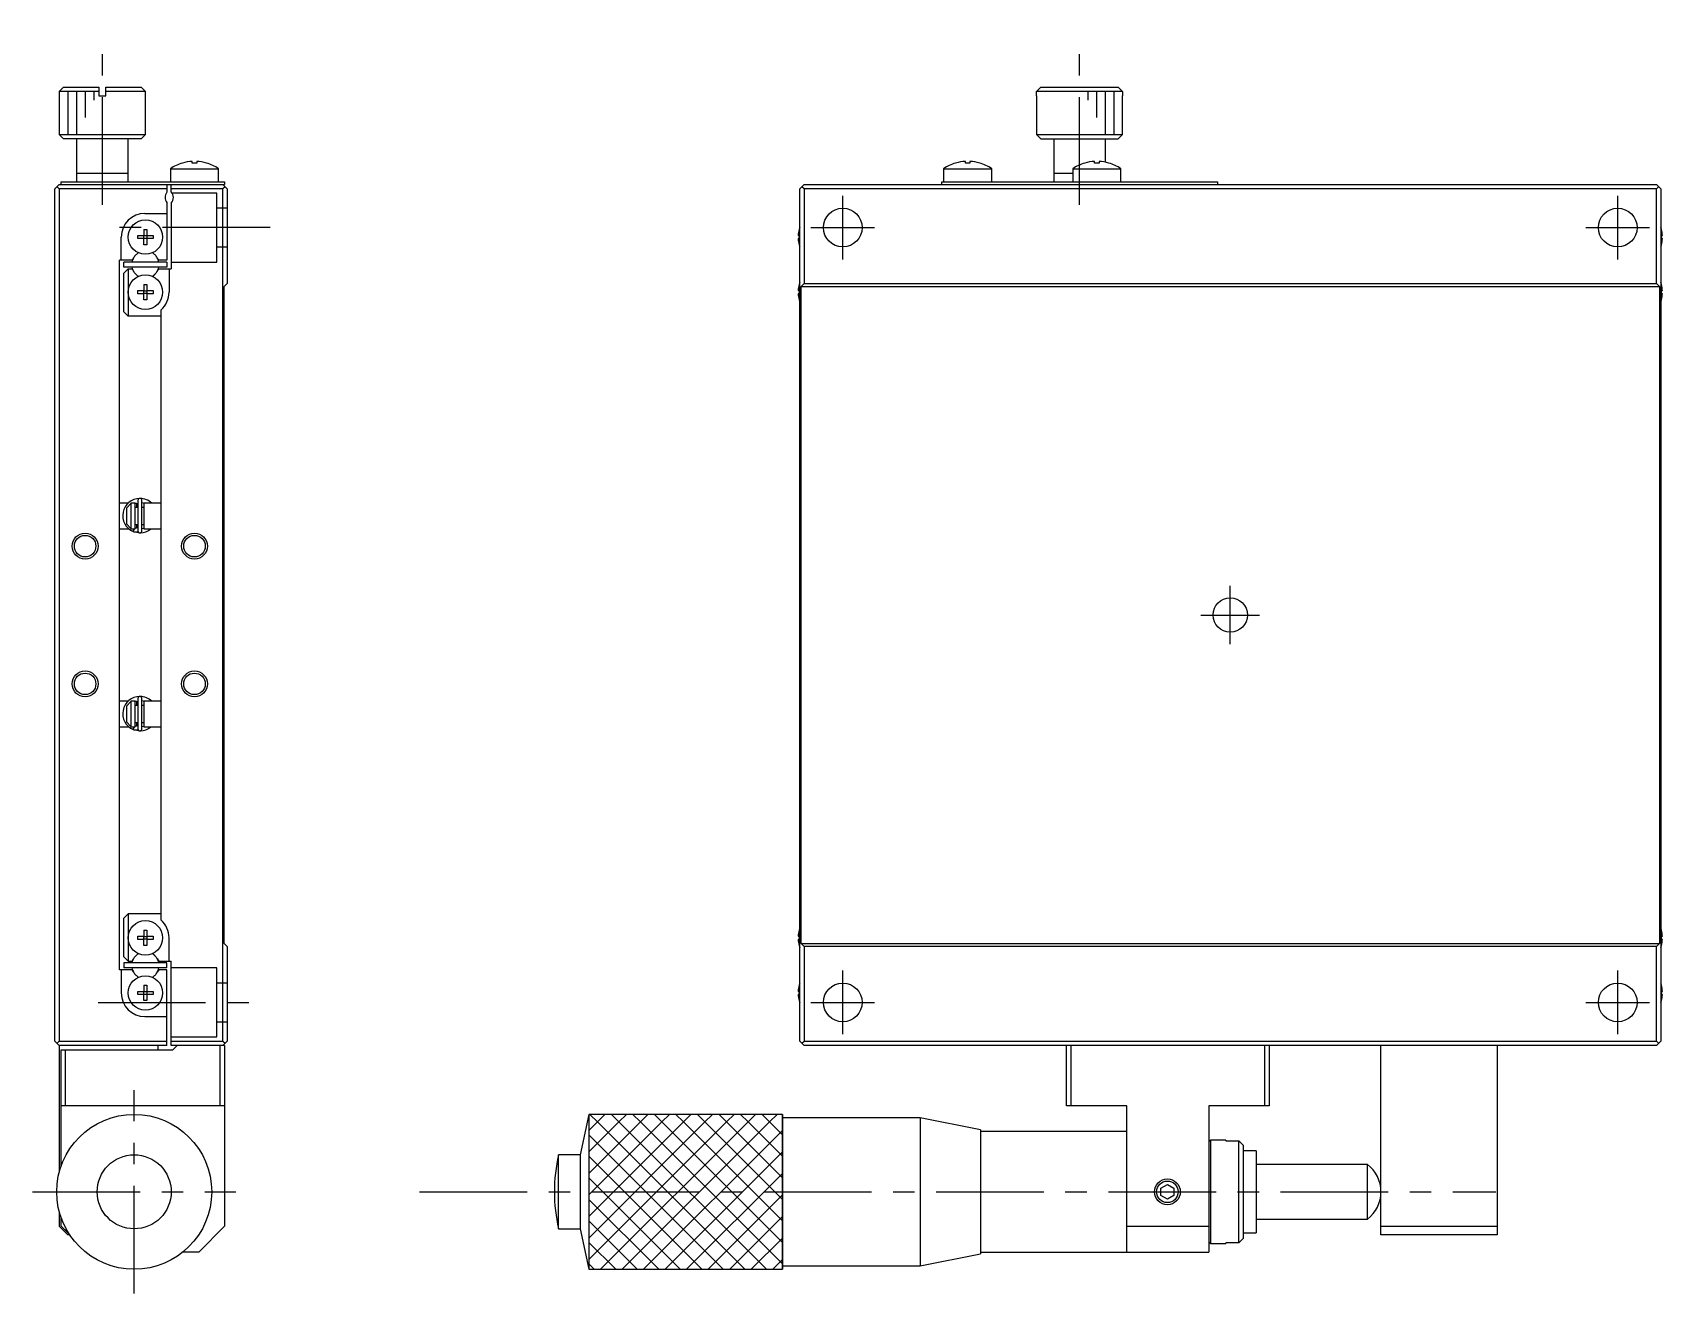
# Model space of a CAD drawing. Extents: x -80 to 400, y -13 to 274.
# Drawn here: x 211 to 400.3, y 79.3 to 225.8 of the extents above; entities that cross this region are included whole.
import ezdxf

# ---------------------------------------------------------------- set-up
doc = ezdxf.new("R2010")
doc.units = 0
doc.header["$LTSCALE"] = 10
doc.linetypes.add('CENTER', pattern=[2, 1.25, -0.25, 0.25, -0.25])
doc.linetypes.add('DASHED', pattern=[3.5, 2, -1.5])
doc.layers.get('0').update_dxf_attribs({"linetype": 'CONTINUOUS'})
doc.layers.add('CENTER', color=1, linetype='CENTER')

msp = doc.modelspace()

# ---------------------------------------------------------------- linework, layer by layer
at = {"color": 7, "linetype": 'CONTINUOUS'}
for p, q in [((214.583064, 219.410155), (214.083064, 218.910155)), ((218.683064, 218.910155), (214.083064, 218.910155)), ((214.083064, 218.910155), (214.083064, 213.910155)), ((214.583064, 219.410155), (218.683064, 219.410155)), ((218.683064, 219.410155), (218.683064, 218.410155)), ((218.683064, 218.410155), (219.483064, 218.410155)), ((219.483064, 219.410155), (223.583064, 219.410155)), ((219.483064, 218.410155), (219.483064, 219.410155)), ((224.083064, 218.910155), (219.483064, 218.910155)), ((224.083064, 218.910155), (223.583064, 219.410155)), ((224.083064, 213.910155), (224.083064, 218.910155)), ((327.579976, 218.410155), (327.596002, 218.410155)), ((327.579976, 218.410155), (327.579976, 213.910155)), ((327.596002, 218.910155), (328.097789, 219.410155)), ((327.596002, 218.410155), (327.596002, 218.910155)), ((337.563951, 218.910155), (327.596002, 218.910155)), ((328.097789, 219.410155), (337.062163, 219.410155)), ((337.062163, 219.410155), (337.563951, 218.910155)), ((337.563951, 218.910155), (337.563951, 218.410155)), ((337.563951, 218.410155), (337.579976, 218.410155)), ((337.579976, 213.910155), (337.579976, 218.410155)), ((214.083064, 213.910155), (224.083064, 213.910155)), ((214.083064, 213.910155), (214.583064, 213.410155)), ((223.583064, 213.410155), (224.083064, 213.910155)), ((327.579976, 213.910155), (337.579976, 213.910155)), ((327.579976, 213.910155), (328.079976, 213.410155)), ((337.079976, 213.410155), (337.579976, 213.910155)), ((223.583064, 213.410155), (214.583064, 213.410155)), ((216.083064, 213.410155), (216.083064, 208.410155)), ((222.083064, 208.410155), (222.083064, 213.410155)), ((328.079976, 213.410155), (337.079976, 213.410155)), ((329.579976, 213.410155), (329.579976, 208.410155)), ((335.579976, 210.70223), (335.579976, 213.410155)), ((228.383925, 210.60336), (228.380916, 210.609528)), ((229.523064, 210.60336), (229.523064, 210.796617)), ((230.043064, 210.60336), (229.523064, 210.60336)), ((230.043064, 210.796617), (230.043064, 210.60336)), ((231.185211, 210.609528), (231.182203, 210.60336)), ((318.180837, 210.60336), (318.177829, 210.609528)), ((319.319976, 210.60336), (319.319976, 210.796617)), ((319.839976, 210.60336), (319.319976, 210.60336)), ((319.839976, 210.796617), (319.839976, 210.60336)), ((320.982124, 210.609528), (320.979115, 210.60336)), ((333.180837, 210.60336), (333.177829, 210.609528)), ((334.319976, 210.60336), (334.319976, 210.796617)), ((334.839976, 210.60336), (334.319976, 210.60336)), ((334.839976, 210.796617), (334.839976, 210.60336)), ((335.982124, 210.609528), (335.979115, 210.60336)), ((214.283064, 208.110155), (214.283064, 208.410155)), ((214.283064, 208.410155), (233.283064, 208.410155)), ((222.083064, 209.410155), (216.083064, 209.410155)), ((226.983064, 209.952618), (232.583064, 209.952618)), ((226.983064, 209.952618), (226.983064, 208.410155)), ((232.583064, 208.410155), (232.583064, 209.952618)), ((233.283064, 208.410155), (233.283064, 208.110155)), ((316.579976, 208.110155), (316.579976, 208.410155)), ((316.579976, 208.410155), (348.579976, 208.410155)), ((316.779976, 209.952618), (316.779976, 208.410155)), ((316.779976, 209.952618), (322.379976, 209.952618)), ((322.379976, 208.410155), (322.379976, 209.952618)), ((331.779976, 209.410155), (329.579976, 209.410155)), ((331.779976, 209.952618), (331.779976, 208.410155)), ((331.779976, 209.952618), (337.379976, 209.952618)), ((337.379976, 208.410155), (337.379976, 209.952618)), ((348.579976, 208.410155), (348.579976, 208.110155)), ((214.083064, 208.110155), (213.583064, 207.610155)), ((213.583064, 108.610155), (213.583064, 207.610155)), ((214.083064, 207.610155), (213.833064, 207.860155)), ((214.083064, 208.110155), (233.283064, 208.110155)), ((226.583064, 207.610155), (214.083064, 207.610155)), ((214.083064, 207.610155), (214.083064, 108.610155)), ((226.583064, 208.110155), (226.583064, 207.210155)), ((227.083064, 207.271593), (227.083064, 208.110155)), ((233.083064, 207.610155), (227.083064, 207.610155)), ((233.583064, 207.610155), (233.083064, 208.110155)), ((233.333064, 207.860155), (233.083064, 207.610155)), ((233.083064, 108.610155), (233.083064, 207.610155)), ((233.583064, 207.610155), (233.583064, 196.610155)), ((300.579976, 208.110155), (300.079976, 207.610155)), ((300.079976, 108.610155), (300.079976, 207.610155)), ((300.579976, 207.610155), (300.329976, 207.860155)), ((300.579976, 208.110155), (399.579976, 208.110155)), ((300.579976, 207.610155), (300.579976, 196.610155)), ((399.579976, 207.610155), (300.579976, 207.610155)), ((400.079976, 207.610155), (399.579976, 208.110155)), ((399.829976, 207.860155), (399.579976, 207.610155)), ((399.579976, 196.610155), (399.579976, 207.610155)), ((400.079976, 207.610155), (400.079976, 108.610155)), ((224.033064, 204.760155), (226.583064, 204.760155)), ((226.583064, 206.010155), (226.583064, 199.310155)), ((227.083064, 205.948717), (227.083064, 198.310155)), ((223.903064, 202.896516), (224.263064, 202.896516)), ((223.903064, 202.896516), (223.903064, 202.190155)), ((224.263064, 202.896516), (224.263064, 202.190155)), ((300.005832, 202.898771), (300.010455, 202.896516)), ((400.149498, 202.896516), (400.15412, 202.898771)), ((221.283064, 199.310155), (221.283064, 202.010155)), ((223.196702, 201.830155), (223.196702, 202.190155)), ((223.196702, 202.190155), (223.903064, 202.190155)), ((223.903064, 201.830155), (223.196702, 201.830155)), ((223.913436, 202.179783), (223.903064, 202.190155)), ((223.913436, 201.840527), (223.903064, 201.830155)), ((223.903064, 201.123794), (223.903064, 201.830155)), ((224.263064, 201.123794), (223.903064, 201.123794)), ((223.913436, 202.179783), (224.252692, 202.179783)), ((223.913436, 201.840527), (223.913436, 202.179783)), ((224.252692, 201.840527), (223.913436, 201.840527)), ((224.252692, 202.179783), (224.263064, 202.190155)), ((224.252692, 202.179783), (224.252692, 201.840527)), ((224.252692, 201.840527), (224.263064, 201.830155)), ((224.263064, 202.190155), (224.969425, 202.190155)), ((224.263064, 201.830155), (224.263064, 201.123794)), ((224.969425, 201.830155), (224.263064, 201.830155)), ((224.969425, 202.190155), (224.969425, 201.830155)), ((299.890117, 202.190155), (300.010455, 202.190155)), ((300.010455, 201.830155), (299.890117, 201.830155)), ((300.010455, 201.123794), (300.005832, 201.121539)), ((300.010455, 202.190155), (300.010455, 201.830155)), ((400.149498, 202.190155), (400.269835, 202.190155)), ((400.149498, 201.830155), (400.149498, 202.190155)), ((400.269835, 201.830155), (400.149498, 201.830155)), ((400.15412, 201.121539), (400.149498, 201.123794)), ((221.083064, 116.910155), (221.083064, 199.310155)), ((222.538652, 199.310155), (221.083064, 199.310155)), ((226.583064, 199.110155), (221.583064, 199.110155)), ((221.583064, 198.510155), (221.583064, 199.110155)), ((222.708248, 199.603905), (222.538652, 199.310155)), ((225.627476, 199.310155), (225.457879, 199.603905)), ((226.583064, 199.310155), (225.627476, 199.310155)), ((226.583064, 199.110155), (226.583064, 198.510155)), ((226.583064, 198.510155), (221.583064, 198.510155)), ((221.583064, 197.810155), (222.083064, 198.310155)), ((221.583064, 193.310155), (221.583064, 197.810155)), ((222.083064, 198.310155), (222.538652, 198.310155)), ((222.083064, 198.310155), (222.083064, 192.810155)), ((222.538652, 198.310155), (222.708248, 198.016405)), ((225.457879, 198.016405), (225.627476, 198.310155)), ((225.627476, 198.310155), (227.083064, 198.310155)), ((226.833064, 198.310155), (226.833064, 195.610155)), ((223.196702, 195.430155), (223.196702, 195.790155)), ((223.196702, 195.790155), (223.903064, 195.790155)), ((223.903064, 195.430155), (223.196702, 195.430155)), ((223.903064, 196.496516), (224.263064, 196.496516)), ((223.903064, 196.496516), (223.903064, 195.790155)), ((223.913436, 195.779783), (223.903064, 195.790155)), ((223.913436, 195.440527), (223.903064, 195.430155)), ((223.903064, 194.723794), (223.903064, 195.430155)), ((223.913436, 195.779783), (224.252692, 195.779783)), ((223.913436, 195.440527), (223.913436, 195.779783)), ((224.252692, 195.440527), (223.913436, 195.440527)), ((224.252692, 195.779783), (224.263064, 195.790155)), ((224.252692, 195.779783), (224.252692, 195.440527)), ((224.252692, 195.440527), (224.263064, 195.430155)), ((224.263064, 196.496516), (224.263064, 195.790155)), ((224.263064, 195.790155), (224.969425, 195.790155)), ((224.263064, 195.430155), (224.263064, 194.723794)), ((224.969425, 195.430155), (224.263064, 195.430155)), ((224.969425, 195.790155), (224.969425, 195.430155)), ((233.233064, 196.260155), (233.583064, 196.610155)), ((233.233064, 119.960155), (233.233064, 196.260155)), ((299.890117, 195.790155), (300.010455, 195.790155)), ((300.010455, 195.430155), (299.890117, 195.430155)), ((300.005832, 196.498771), (300.010455, 196.496516)), ((300.010455, 195.790155), (300.010455, 195.430155)), ((300.229976, 196.260155), (300.579976, 196.610155)), ((300.229976, 119.960155), (300.229976, 196.260155)), ((300.229976, 196.260155), (399.929976, 196.260155)), ((300.579976, 196.610155), (399.579976, 196.610155)), ((399.579976, 196.610155), (399.929976, 196.260155)), ((399.929976, 196.260155), (399.929976, 119.960155)), ((400.149498, 196.496516), (400.15412, 196.498771)), ((400.149498, 195.790155), (400.269835, 195.790155)), ((400.149498, 195.430155), (400.149498, 195.790155)), ((400.269835, 195.430155), (400.149498, 195.430155)), ((222.083064, 192.810155), (221.583064, 193.310155)), ((224.263064, 194.723794), (223.903064, 194.723794)), ((225.883064, 193.531093), (225.883064, 122.689217)), ((300.010455, 194.723794), (300.005832, 194.721539)), ((400.15412, 194.721539), (400.149498, 194.723794)), ((225.883064, 192.810155), (222.083064, 192.810155)), ((222.081418, 171.110155), (221.083064, 171.110155)), ((221.883064, 170.52667), (222.383064, 171.055838)), ((221.883064, 170.52667), (221.883064, 168.69364)), ((222.883064, 171.110155), (222.383064, 171.110155)), ((222.383064, 171.110155), (222.383064, 168.110155)), ((222.722193, 171.513316), (222.6701, 171.493653)), ((222.883064, 168.110155), (222.883064, 171.110155)), ((223.223247, 170.610155), (222.883064, 170.610155)), ((222.88673, 171.092815), (222.89781, 171.095256)), ((222.89781, 171.095256), (222.911261, 171.097574)), ((222.911261, 171.097574), (222.924814, 171.09921)), ((222.924814, 171.09921), (222.938435, 171.100161)), ((222.938435, 171.100161), (222.952088, 171.100422)), ((222.952088, 171.100422), (222.965738, 171.099994)), ((222.965738, 171.099994), (222.97935, 171.098878)), ((222.97935, 171.098878), (222.992888, 171.097075)), ((222.992888, 171.097075), (223.006319, 171.094592)), ((223.006319, 171.094592), (223.019606, 171.091435)), ((223.019606, 171.091435), (223.032717, 171.087613)), ((223.032717, 171.087613), (223.045618, 171.083135)), ((223.045618, 171.083135), (223.058275, 171.078015)), ((223.058275, 171.078015), (223.070658, 171.072267)), ((223.070658, 171.072267), (223.082734, 171.065905)), ((223.082734, 171.065905), (223.094474, 171.058947)), ((223.083064, 170.610155), (223.083064, 171.066172)), ((223.094474, 171.058947), (223.105848, 171.051411)), ((223.105848, 171.051411), (223.116829, 171.043319)), ((223.116829, 171.043319), (223.12739, 171.03469)), ((223.12739, 171.03469), (223.137505, 171.025548)), ((223.137505, 171.025548), (223.14715, 171.015916)), ((223.14715, 171.015916), (223.156302, 171.005819)), ((223.156302, 171.005819), (223.16494, 170.995284)), ((223.16494, 170.995284), (223.173043, 170.984336)), ((223.173043, 170.984336), (223.180593, 170.973004)), ((223.180593, 170.973004), (223.187571, 170.961315)), ((223.187571, 170.961315), (223.193963, 170.9493)), ((223.193963, 170.9493), (223.199754, 170.936987)), ((223.199754, 170.936987), (223.20493, 170.924406)), ((223.20493, 170.924406), (223.20948, 170.911589)), ((223.20948, 170.911589), (223.213395, 170.898567)), ((223.213395, 170.898567), (223.216665, 170.88537)), ((223.216665, 170.88537), (223.219283, 170.872032)), ((223.219283, 170.872032), (223.221244, 170.858583)), ((223.221244, 170.858583), (223.222544, 170.845056)), ((223.222544, 170.845056), (223.223179, 170.831483)), ((223.223179, 170.831483), (223.223247, 170.825376)), ((223.223247, 171.42624), (223.223247, 167.87624)), ((223.673247, 167.87624), (223.673247, 171.42624)), ((223.883064, 170.610155), (223.673247, 170.610155)), ((223.673313, 171.185034), (223.97208, 171.110563)), ((225.883064, 171.110155), (223.883064, 171.110155)), ((223.883064, 171.110155), (223.883064, 168.110155)), ((222.383064, 168.164472), (221.883064, 168.69364)), ((222.883064, 168.610155), (223.223247, 168.610155)), ((223.083064, 168.236688), (223.083064, 168.610155)), ((223.223247, 168.477103), (223.222946, 168.464235)), ((223.673247, 168.610155), (223.883064, 168.610155)), ((221.083064, 168.110155), (222.174719, 168.110155)), ((222.383064, 168.110155), (222.883064, 168.110155)), ((222.58838, 167.846149), (222.668943, 167.809912)), ((222.661069, 167.813217), (222.741327, 168.055129)), ((222.668238, 167.817319), (222.668204, 167.813387)), ((222.668204, 167.813387), (222.668604, 167.810897)), ((222.668789, 167.822403), (222.668238, 167.817319)), ((222.668604, 167.810897), (222.668917, 167.810074)), ((222.669856, 167.82861), (222.668789, 167.822403)), ((222.668917, 167.810074), (222.6701, 167.808826)), ((222.668943, 167.809912), (222.713328, 167.791777)), ((222.671432, 167.835904), (222.669856, 167.82861)), ((222.6701, 167.808826), (222.701762, 167.796329)), ((222.673507, 167.844243), (222.671432, 167.835904)), ((222.67607, 167.853579), (222.673507, 167.844243)), ((222.679106, 167.863856), (222.67607, 167.853579)), ((222.682597, 167.875017), (222.679106, 167.863856)), ((222.686523, 167.886995), (222.682597, 167.875017)), ((222.690862, 167.899723), (222.686523, 167.886995)), ((222.695587, 167.913124), (222.690862, 167.899723)), ((222.700672, 167.927123), (222.695587, 167.913124)), ((222.706088, 167.941638), (222.700672, 167.927123)), ((222.701762, 167.796329), (222.73578, 167.784774)), ((222.711802, 167.956585), (222.706088, 167.941638)), ((222.717782, 167.971877), (222.711802, 167.956585)), ((222.713328, 167.791777), (223.428842, 167.652095)), ((222.723993, 167.987425), (222.717782, 167.971877)), ((222.730399, 168.003139), (222.723993, 167.987425)), ((222.736963, 168.018929), (222.730399, 168.003139)), ((222.73578, 167.784774), (222.770328, 167.77493)), ((222.743646, 168.034702), (222.736963, 168.018929)), ((222.741327, 168.055129), (222.766466, 168.110171)), ((222.750411, 168.050368), (222.743646, 168.034702)), ((222.757217, 168.065835), (222.750411, 168.050368)), ((222.764026, 168.081013), (222.757217, 168.065835)), ((222.770798, 168.095815), (222.764026, 168.081013)), ((222.770328, 167.77493), (222.805319, 167.76682)), ((222.777493, 168.110155), (222.770798, 168.095815)), ((222.805319, 167.76682), (222.840666, 167.760465)), ((222.840666, 167.760465), (222.876283, 167.755879)), ((222.876283, 167.755879), (222.912082, 167.753074)), ((222.891704, 168.208508), (222.883045, 168.210584)), ((222.905107, 168.205879), (222.891704, 168.208508)), ((222.918625, 168.20393), (222.905107, 168.205879)), ((222.912082, 167.753074), (222.947975, 167.752056)), ((222.932223, 168.202666), (222.918625, 168.20393)), ((222.945867, 168.20209), (222.932223, 168.202666)), ((222.95952, 168.202204), (222.945867, 168.20209)), ((222.947975, 167.752056), (222.983873, 167.752828)), ((222.973149, 168.203007), (222.95952, 168.202204)), ((222.986717, 168.204496), (222.973149, 168.203007)), ((222.983873, 167.752828), (223.019689, 167.755387)), ((223.000191, 168.206667), (222.986717, 168.204496)), ((223.013534, 168.209513), (223.000191, 168.206667)), ((223.026715, 168.213027), (223.013534, 168.209513)), ((223.019689, 167.755387), (223.055335, 167.759729)), ((223.039698, 168.217199), (223.026715, 168.213027)), ((223.052453, 168.222016), (223.039698, 168.217199)), ((223.064945, 168.227466), (223.052453, 168.222016)), ((223.055335, 167.759729), (223.090722, 167.765841)), ((223.077146, 168.233534), (223.064945, 168.227466)), ((223.089024, 168.240203), (223.077146, 168.233534)), ((223.10055, 168.247456), (223.089024, 168.240203)), ((223.090722, 167.765841), (223.125763, 167.773708)), ((223.111697, 168.255273), (223.10055, 168.247456)), ((223.122437, 168.263633), (223.111697, 168.255273)), ((223.132746, 168.272516), (223.122437, 168.263633)), ((223.125763, 167.773708), (223.160374, 167.783313)), ((223.142597, 168.281897), (223.132746, 168.272516)), ((223.151969, 168.291754), (223.142597, 168.281897)), ((223.160839, 168.30206), (223.151969, 168.291754)), ((223.160374, 167.783313), (223.194467, 167.79463)), ((223.169186, 168.312791), (223.160839, 168.30206)), ((223.176992, 168.323919), (223.169186, 168.312791)), ((223.184238, 168.335417), (223.176992, 168.323919)), ((223.190907, 168.347256), (223.184238, 168.335417)), ((223.196985, 168.359408), (223.190907, 168.347256)), ((223.194467, 167.79463), (223.22796, 167.807634)), ((223.202457, 168.371843), (223.196985, 168.359408)), ((223.207311, 168.384531), (223.202457, 168.371843)), ((223.211537, 168.397442), (223.207311, 168.384531)), ((223.215124, 168.410544), (223.211537, 168.397442)), ((223.218064, 168.423806), (223.215124, 168.410544)), ((223.220351, 168.437196), (223.218064, 168.423806)), ((223.22198, 168.450684), (223.220351, 168.437196)), ((223.222946, 168.464235), (223.22198, 168.450684)), ((223.22796, 167.807634), (223.233331, 167.8099)), ((223.883189, 168.163209), (223.673304, 168.117131)), ((223.883064, 168.110155), (225.883064, 168.110155)), ((222.081418, 148.110155), (221.083064, 148.110155)), ((221.883064, 147.52667), (222.383064, 148.055838)), ((222.883064, 148.110155), (222.383064, 148.110155)), ((222.383064, 148.110155), (222.383064, 145.110155)), ((222.722193, 148.513316), (222.6701, 148.493653)), ((222.883064, 145.110155), (222.883064, 148.110155)), ((222.88673, 148.092815), (222.89781, 148.095256)), ((222.89781, 148.095256), (222.911261, 148.097574)), ((222.911261, 148.097574), (222.924814, 148.09921)), ((222.924814, 148.09921), (222.938435, 148.100161)), ((222.938435, 148.100161), (222.952088, 148.100422)), ((222.952088, 148.100422), (222.965738, 148.099994)), ((222.965738, 148.099994), (222.97935, 148.098878)), ((222.97935, 148.098878), (222.992888, 148.097075)), ((222.992888, 148.097075), (223.006319, 148.094592)), ((223.006319, 148.094592), (223.019606, 148.091435)), ((223.019606, 148.091435), (223.032717, 148.087613)), ((223.032717, 148.087613), (223.045618, 148.083135)), ((223.045618, 148.083135), (223.058275, 148.078015)), ((223.058275, 148.078015), (223.070658, 148.072267)), ((223.070658, 148.072267), (223.082734, 148.065905)), ((223.082734, 148.065905), (223.094474, 148.058947)), ((223.083064, 147.610155), (223.083064, 148.066172)), ((223.094474, 148.058947), (223.105848, 148.051411)), ((223.105848, 148.051411), (223.116829, 148.043319)), ((223.116829, 148.043319), (223.12739, 148.03469)), ((223.12739, 148.03469), (223.137505, 148.025548)), ((223.137505, 148.025548), (223.14715, 148.015916)), ((223.14715, 148.015916), (223.156302, 148.005819)), ((223.156302, 148.005819), (223.16494, 147.995284)), ((223.16494, 147.995284), (223.173043, 147.984336)), ((223.173043, 147.984336), (223.180593, 147.973004)), ((223.180593, 147.973004), (223.187571, 147.961315)), ((223.187571, 147.961315), (223.193963, 147.9493)), ((223.193963, 147.9493), (223.199754, 147.936987)), ((223.199754, 147.936987), (223.20493, 147.924406)), ((223.20493, 147.924406), (223.20948, 147.911589)), ((223.20948, 147.911589), (223.213395, 147.898567)), ((223.213395, 147.898567), (223.216665, 147.88537)), ((223.216665, 147.88537), (223.219283, 147.872032)), ((223.219283, 147.872032), (223.221244, 147.858583)), ((223.221244, 147.858583), (223.222544, 147.845056)), ((223.222544, 147.845056), (223.223179, 147.831483)), ((223.223179, 147.831483), (223.223247, 147.825376)), ((223.223247, 148.42624), (223.223247, 144.87624)), ((223.673247, 144.87624), (223.673247, 148.42624)), ((223.673313, 148.185034), (223.97208, 148.110563)), ((225.883064, 148.110155), (223.883064, 148.110155)), ((223.883064, 148.110155), (223.883064, 145.110155)), ((221.883064, 147.52667), (221.883064, 145.69364)), ((223.223247, 147.610155), (222.883064, 147.610155)), ((223.883064, 147.610155), (223.673247, 147.610155)), ((221.083064, 145.110155), (222.174719, 145.110155)), ((222.383064, 145.164472), (221.883064, 145.69364)), ((222.383064, 145.110155), (222.883064, 145.110155)), ((222.58838, 144.846149), (222.661499, 144.813079)), ((222.661069, 144.813217), (222.741327, 145.055129)), ((222.661499, 144.813079), (222.713328, 144.791777)), ((222.668239, 144.817334), (222.668204, 144.813399)), ((222.668204, 144.813399), (222.668604, 144.810897)), ((222.668792, 144.822421), (222.668239, 144.817334)), ((222.668604, 144.810897), (222.668917, 144.810074)), ((222.66986, 144.828631), (222.668792, 144.822421)), ((222.668917, 144.810074), (222.6701, 144.808826)), ((222.671437, 144.835927), (222.66986, 144.828631)), ((222.6701, 144.808826), (222.701762, 144.796329)), ((222.673513, 144.844268), (222.671437, 144.835927)), ((222.676077, 144.853605), (222.673513, 144.844268)), ((222.679114, 144.863883), (222.676077, 144.853605)), ((222.682606, 144.875044), (222.679114, 144.863883)), ((222.686532, 144.887023), (222.682606, 144.875044)), ((222.690871, 144.89975), (222.686532, 144.887023)), ((222.695597, 144.913151), (222.690871, 144.89975)), ((222.700682, 144.927149), (222.695597, 144.913151)), ((222.706097, 144.941663), (222.700682, 144.927149)), ((222.701762, 144.796329), (222.73578, 144.784774)), ((222.711811, 144.956608), (222.706097, 144.941663)), ((222.71779, 144.971897), (222.711811, 144.956608)), ((222.713328, 144.791777), (223.428842, 144.652095)), ((222.724, 144.987444), (222.71779, 144.971897)), ((222.730406, 145.003156), (222.724, 144.987444)), ((222.736969, 145.018943), (222.730406, 145.003156)), ((222.73578, 144.784774), (222.770328, 144.77493)), ((222.743651, 145.034714), (222.736969, 145.018943)), ((222.741327, 145.055129), (222.766466, 145.110171)), ((222.750415, 145.050377), (222.743651, 145.034714)), ((222.75722, 145.065841), (222.750415, 145.050377)), ((222.764028, 145.081017), (222.75722, 145.065841)), ((222.770799, 145.095817), (222.764028, 145.081017)), ((222.770328, 144.77493), (222.805319, 144.76682)), ((222.777493, 145.110155), (222.770799, 145.095817)), ((222.805319, 144.76682), (222.840666, 144.760465)), ((222.840666, 144.760465), (222.876283, 144.755879)), ((222.876283, 144.755879), (222.912082, 144.753074)), ((222.891704, 145.208508), (222.883045, 145.210584)), ((222.883064, 145.610155), (223.223247, 145.610155)), ((222.905107, 145.205879), (222.891704, 145.208508)), ((222.918625, 145.20393), (222.905107, 145.205879)), ((222.912082, 144.753074), (222.947975, 144.752056)), ((222.932223, 145.202666), (222.918625, 145.20393)), ((222.945867, 145.20209), (222.932223, 145.202666)), ((222.95952, 145.202204), (222.945867, 145.20209)), ((222.947975, 144.752056), (222.983873, 144.752828)), ((222.973149, 145.203007), (222.95952, 145.202204)), ((222.986717, 145.204496), (222.973149, 145.203007)), ((222.983873, 144.752828), (223.019689, 144.755387)), ((223.000191, 145.206667), (222.986717, 145.204496)), ((223.013534, 145.209513), (223.000191, 145.206667)), ((223.026715, 145.213027), (223.013534, 145.209513)), ((223.019689, 144.755387), (223.055335, 144.759729)), ((223.039698, 145.217199), (223.026715, 145.213027)), ((223.052453, 145.222016), (223.039698, 145.217199)), ((223.064945, 145.227466), (223.052453, 145.222016)), ((223.055335, 144.759729), (223.090722, 144.765841)), ((223.077146, 145.233534), (223.064945, 145.227466)), ((223.089024, 145.240203), (223.077146, 145.233534)), ((223.083064, 145.236688), (223.083064, 145.610155)), ((223.10055, 145.247456), (223.089024, 145.240203)), ((223.090722, 144.765841), (223.125763, 144.773708)), ((223.111697, 145.255273), (223.10055, 145.247456)), ((223.122437, 145.263633), (223.111697, 145.255273)), ((223.132746, 145.272516), (223.122437, 145.263633)), ((223.125763, 144.773708), (223.160374, 144.783313)), ((223.142597, 145.281897), (223.132746, 145.272516)), ((223.151969, 145.291754), (223.142597, 145.281897)), ((223.160839, 145.30206), (223.151969, 145.291754)), ((223.160374, 144.783313), (223.194467, 144.79463)), ((223.169186, 145.312791), (223.160839, 145.30206)), ((223.176992, 145.323919), (223.169186, 145.312791)), ((223.184238, 145.335417), (223.176992, 145.323919)), ((223.190907, 145.347256), (223.184238, 145.335417)), ((223.196985, 145.359408), (223.190907, 145.347256)), ((223.194467, 144.79463), (223.22796, 144.807634)), ((223.202457, 145.371843), (223.196985, 145.359408)), ((223.207311, 145.384531), (223.202457, 145.371843)), ((223.211537, 145.397442), (223.207311, 145.384531)), ((223.215124, 145.410544), (223.211537, 145.397442)), ((223.218064, 145.423806), (223.215124, 145.410544)), ((223.220351, 145.437196), (223.218064, 145.423806)), ((223.22198, 145.450684), (223.220351, 145.437196)), ((223.222946, 145.464235), (223.22198, 145.450684)), ((223.223247, 145.477103), (223.222946, 145.464235)), ((223.22796, 144.807634), (223.233331, 144.8099)), ((223.673247, 145.610155), (223.883064, 145.610155)), ((223.883189, 145.163209), (223.673304, 145.117131)), ((223.883064, 145.110155), (225.883064, 145.110155)), ((221.583064, 122.910155), (222.083064, 123.410155)), ((225.883064, 123.410155), (222.083064, 123.410155)), ((222.083064, 123.410155), (222.083064, 117.910155)), ((221.583064, 118.410155), (221.583064, 122.910155)), ((223.903064, 121.496516), (224.263064, 121.496516)), ((223.903064, 121.496516), (223.903064, 120.790155)), ((224.263064, 121.496516), (224.263064, 120.790155)), ((300.005832, 121.498771), (300.010455, 121.496516)), ((400.149498, 121.496516), (400.15412, 121.498771)), ((223.196702, 120.430155), (223.196702, 120.790155)), ((223.196702, 120.790155), (223.903064, 120.790155)), ((223.903064, 120.430155), (223.196702, 120.430155)), ((223.913436, 120.779783), (223.903064, 120.790155)), ((223.913436, 120.440527), (223.903064, 120.430155)), ((223.903064, 119.723794), (223.903064, 120.430155)), ((224.263064, 119.723794), (223.903064, 119.723794)), ((223.913436, 120.779783), (224.252692, 120.779783)), ((223.913436, 120.440527), (223.913436, 120.779783)), ((224.252692, 120.440527), (223.913436, 120.440527)), ((224.252692, 120.779783), (224.263064, 120.790155)), ((224.252692, 120.779783), (224.252692, 120.440527)), ((224.252692, 120.440527), (224.263064, 120.430155)), ((224.263064, 120.790155), (224.969425, 120.790155)), ((224.263064, 120.430155), (224.263064, 119.723794)), ((224.969425, 120.430155), (224.263064, 120.430155)), ((224.969425, 120.790155), (224.969425, 120.430155)), ((226.833064, 117.910155), (226.833064, 120.610155)), ((233.583064, 119.610155), (233.233064, 119.960155)), ((233.583064, 119.610155), (233.583064, 108.610155)), ((299.890117, 120.790155), (300.010455, 120.790155)), ((300.010455, 120.430155), (299.890117, 120.430155)), ((300.010455, 119.723794), (300.005832, 119.721539)), ((300.010455, 120.790155), (300.010455, 120.430155)), ((300.579976, 119.610155), (300.229976, 119.960155)), ((300.229976, 119.960155), (399.929976, 119.960155)), ((300.579976, 119.610155), (300.579976, 108.610155)), ((399.579976, 119.610155), (300.579976, 119.610155)), ((399.929976, 119.960155), (399.579976, 119.610155)), ((399.579976, 108.610155), (399.579976, 119.610155)), ((400.149498, 120.790155), (400.269835, 120.790155)), ((400.149498, 120.430155), (400.149498, 120.790155)), ((400.269835, 120.430155), (400.149498, 120.430155)), ((400.15412, 119.721539), (400.149498, 119.723794)), ((222.083064, 117.910155), (221.583064, 118.410155)), ((221.583064, 117.710155), (221.583064, 117.110155)), ((226.583064, 117.710155), (221.583064, 117.710155)), ((222.083064, 117.910155), (222.538652, 117.910155)), ((222.538652, 117.910155), (222.708248, 118.203905)), ((225.457879, 118.203905), (225.627476, 117.910155)), ((225.627476, 117.910155), (227.083064, 117.910155)), ((226.583064, 117.110155), (226.583064, 117.710155)), ((227.083064, 108.110155), (227.083064, 117.910155)), ((222.538652, 116.910155), (221.083064, 116.910155)), ((221.283064, 116.910155), (221.283064, 114.210155)), ((226.583064, 117.110155), (221.583064, 117.110155)), ((222.708248, 116.616405), (222.538652, 116.910155)), ((225.627476, 116.910155), (225.457879, 116.616405)), ((226.583064, 116.910155), (225.627476, 116.910155)), ((226.583064, 108.110155), (226.583064, 116.910155)), ((223.196702, 114.030155), (223.196702, 114.390155)), ((223.196702, 114.390155), (223.903064, 114.390155)), ((223.903064, 114.030155), (223.196702, 114.030155)), ((223.903064, 115.096516), (224.263064, 115.096516)), ((223.903064, 115.096516), (223.903064, 114.390155)), ((223.913436, 114.379783), (223.903064, 114.390155)), ((223.913436, 114.040527), (223.903064, 114.030155)), ((223.903064, 113.323794), (223.903064, 114.030155)), ((223.913436, 114.379783), (224.252692, 114.379783)), ((223.913436, 114.040527), (223.913436, 114.379783)), ((224.252692, 114.040527), (223.913436, 114.040527)), ((224.252692, 114.379783), (224.263064, 114.390155)), ((224.252692, 114.379783), (224.252692, 114.040527)), ((224.252692, 114.040527), (224.263064, 114.030155)), ((224.263064, 115.096516), (224.263064, 114.390155)), ((224.263064, 114.390155), (224.969425, 114.390155)), ((224.263064, 114.030155), (224.263064, 113.323794)), ((224.969425, 114.030155), (224.263064, 114.030155)), ((224.969425, 114.390155), (224.969425, 114.030155)), ((299.890117, 114.390155), (300.010455, 114.390155)), ((300.010455, 114.030155), (299.890117, 114.030155)), ((300.005832, 115.098771), (300.010455, 115.096516)), ((300.010455, 114.390155), (300.010455, 114.030155)), ((400.149498, 115.096516), (400.15412, 115.098771)), ((400.149498, 114.390155), (400.269835, 114.390155)), ((400.149498, 114.030155), (400.149498, 114.390155)), ((400.269835, 114.030155), (400.149498, 114.030155)), ((224.263064, 113.323794), (223.903064, 113.323794)), ((300.010455, 113.323794), (300.005832, 113.321539)), ((400.15412, 113.321539), (400.149498, 113.323794)), ((224.033064, 111.460155), (226.583064, 111.460155)), ((214.083064, 108.110155), (213.583064, 108.610155)), ((213.833064, 108.360155), (214.083064, 108.610155)), ((214.083064, 108.610155), (226.583064, 108.610155)), ((214.083064, 108.110155), (214.083064, 93.414499)), ((226.583064, 108.110155), (214.083064, 108.110155)), ((225.583064, 107.610155), (225.583064, 108.110155)), ((227.083064, 108.610155), (233.083064, 108.610155)), ((233.283064, 108.110155), (227.083064, 108.110155)), ((227.783064, 108.110155), (227.283064, 107.610155)), ((232.783064, 101.110155), (232.783064, 108.110155)), ((233.083064, 108.610155), (233.333064, 108.360155)), ((233.583064, 108.610155), (233.083064, 108.110155)), ((233.283064, 108.110155), (233.283064, 87.110155)), ((300.079976, 108.610155), (300.579976, 108.110155)), ((300.329976, 108.360155), (300.579976, 108.610155)), ((300.579976, 108.610155), (399.579976, 108.610155)), ((399.579976, 108.110155), (300.579976, 108.110155)), ((331.079976, 101.110155), (331.079976, 108.110155)), ((331.579976, 108.110155), (331.579976, 101.110155)), ((354.079976, 101.110155), (354.079976, 108.110155)), ((354.579976, 108.110155), (354.579976, 101.110155)), ((367.579976, 86.110155), (367.579976, 108.110155)), ((381.079976, 108.110155), (381.079976, 86.110155)), ((399.579976, 108.610155), (399.829976, 108.360155)), ((399.579976, 108.110155), (400.079976, 108.610155)), ((214.283064, 94.068195), (214.283064, 107.610155)), ((214.283064, 107.610155), (227.283064, 107.610155)), ((214.783064, 107.610155), (214.783064, 101.110155)), ((233.283064, 101.110155), (214.283064, 101.110155)), ((338.079976, 101.110155), (331.079976, 101.110155)), ((338.079976, 84.110155), (338.079976, 101.110155)), ((354.579976, 101.110155), (347.579976, 101.110155)), ((347.579976, 101.110155), (347.579976, 84.110155)), ((275.579976, 100.110155), (274.579976, 95.410155)), ((275.579976, 100.110155), (275.579976, 82.110155)), ((298.079976, 100.110155), (275.579976, 100.110155)), ((298.079976, 100.110155), (275.579976, 100.110155)), ((275.579976, 100.110155), (275.579976, 82.110155)), ((298.079976, 100.110155), (298.079976, 82.110155)), ((298.079976, 82.110155), (298.079976, 100.110155)), ((314.079976, 99.710155), (298.079976, 99.710155)), ((314.079976, 99.710155), (314.079976, 82.510155)), ((321.079976, 98.310155), (314.079976, 99.710155)), ((321.079976, 98.310155), (321.079976, 83.910155)), ((338.079976, 98.110155), (321.079976, 98.110155)), ((347.779976, 97.110155), (347.579976, 96.910155)), ((347.779976, 97.110155), (347.779976, 85.110155)), ((349.579976, 97.110155), (347.779976, 97.110155)), ((349.579976, 97.110155), (349.579976, 97.026235)), ((349.579976, 97.026235), (351.079976, 97.026235)), ((351.079976, 85.194075), (351.079976, 97.026235)), ((351.079976, 97.026235), (351.579976, 96.518482)), ((272.079976, 86.810155), (272.079976, 95.410155)), ((274.579976, 95.410155), (272.079976, 95.410155)), ((274.579976, 95.410155), (274.579976, 86.810155)), ((351.579976, 96.518482), (351.579976, 85.701828)), ((353.079976, 95.860155), (351.579976, 95.860155)), ((353.079976, 95.860155), (353.079976, 86.360155)), ((366.012797, 94.285155), (353.079976, 94.285155)), ((366.012797, 87.935155), (366.012797, 94.285155)), ((342.029976, 91.543168), (342.779976, 91.97618)), ((342.029976, 90.677142), (342.029976, 91.543168)), ((342.779976, 91.97618), (343.529976, 91.543168)), ((343.529976, 91.543168), (343.529976, 90.677142)), ((342.779976, 90.24413), (342.029976, 90.677142)), ((343.529976, 90.677142), (342.779976, 90.24413)), ((214.083064, 88.805811), (214.083064, 87.110155)), ((214.083064, 87.110155), (215.083064, 86.110155)), ((214.283064, 87.110155), (214.283064, 88.152115)), ((214.283064, 87.110155), (215.334106, 86.059113)), ((230.283064, 84.110155), (233.283064, 87.110155)), ((338.079976, 87.110155), (347.579976, 87.110155)), ((353.079976, 87.935155), (366.012797, 87.935155)), ((367.579976, 87.110155), (381.079976, 87.110155)), ((215.283064, 86.110155), (215.083064, 86.110155)), ((272.079976, 86.810155), (274.579976, 86.810155)), ((274.579976, 86.810155), (275.579976, 82.110155)), ((347.579976, 85.310155), (347.779976, 85.110155)), ((349.579976, 85.194075), (349.579976, 85.110155)), ((351.079976, 85.194075), (349.579976, 85.194075)), ((351.579976, 85.701828), (351.079976, 85.194075)), ((351.579976, 86.360155), (353.079976, 86.360155)), ((381.079976, 86.110155), (367.579976, 86.110155)), ((230.283064, 84.110155), (228.439918, 84.110155)), ((314.079976, 82.510155), (321.079976, 83.910155)), ((321.079976, 84.110155), (347.579976, 84.110155)), ((347.779976, 85.110155), (349.579976, 85.110155)), ((275.579976, 82.110155), (298.079976, 82.110155)), ((275.579976, 82.110155), (298.079976, 82.110155)), ((298.079976, 82.510155), (314.079976, 82.510155))]:
    msp.add_line(p, q, dxfattribs=at)
at = {"color": 3, "linetype": 'CONTINUOUS'}
for p, q in [((215.083064, 218.910155), (215.083064, 213.910155)), ((216.083064, 218.910155), (216.083064, 213.910155)), ((217.083064, 218.910155), (217.083064, 215.910155)), ((218.083064, 218.910155), (218.083064, 217.910155)), ((333.579976, 217.910155), (333.579976, 218.910155)), ((334.579976, 215.910155), (334.579976, 218.910155)), ((335.579976, 213.910155), (335.579976, 218.910155)), ((336.579976, 213.910155), (336.579976, 218.910155)), ((275.579976, 98.244727), (276.575094, 99.239845)), ((275.579976, 95.744727), (279.075094, 99.239845)), ((275.579976, 93.244727), (281.575094, 99.239845)), ((275.579976, 90.744727), (284.075094, 99.239845)), ((275.579976, 88.244727), (286.575094, 99.239845)), ((275.579976, 85.744727), (289.075094, 99.239845)), ((275.579976, 83.244727), (291.575094, 99.239845)), ((275.704784, 100.110155), (276.575094, 99.239845)), ((276.575094, 99.239845), (277.445404, 100.110155)), ((276.575094, 99.239845), (293.704784, 82.110155)), ((276.945404, 82.110155), (294.075094, 99.239845)), ((278.204784, 100.110155), (279.075094, 99.239845)), ((279.075094, 99.239845), (279.945404, 100.110155)), ((279.075094, 99.239845), (296.204784, 82.110155)), ((279.445404, 82.110155), (296.575094, 99.239845)), ((280.704784, 100.110155), (281.575094, 99.239845)), ((281.575094, 99.239845), (282.445404, 100.110155)), ((281.575094, 99.239845), (298.079976, 82.734963)), ((283.204784, 100.110155), (284.075094, 99.239845)), ((284.075094, 99.239845), (284.945404, 100.110155)), ((284.075094, 99.239845), (298.079976, 85.234963)), ((285.704784, 100.110155), (286.575094, 99.239845)), ((286.575094, 99.239845), (287.445404, 100.110155)), ((286.575094, 99.239845), (298.079976, 87.734963)), ((288.204784, 100.110155), (289.075094, 99.239845)), ((289.075094, 99.239845), (289.945404, 100.110155)), ((289.075094, 99.239845), (298.079976, 90.234963)), ((290.704784, 100.110155), (291.575094, 99.239845)), ((291.575094, 99.239845), (292.445404, 100.110155)), ((291.575094, 99.239845), (298.079976, 92.734963)), ((293.204784, 100.110155), (294.075094, 99.239845)), ((294.075094, 99.239845), (294.945404, 100.110155)), ((294.075094, 99.239845), (298.079976, 95.234963)), ((295.704784, 100.110155), (296.575094, 99.239845)), ((296.575094, 99.239845), (297.445404, 100.110155)), ((296.575094, 99.239845), (298.079976, 97.734963)), ((275.579976, 97.734963), (291.204784, 82.110155)), ((281.945404, 82.110155), (298.079976, 98.244727)), ((275.579976, 95.234963), (288.704784, 82.110155)), ((284.445404, 82.110155), (298.079976, 95.744727)), ((286.945404, 82.110155), (298.079976, 93.244727)), ((275.579976, 92.734963), (286.204784, 82.110155)), ((275.579976, 90.234963), (283.704784, 82.110155)), ((289.445404, 82.110155), (298.079976, 90.744727)), ((275.579976, 87.734963), (281.204784, 82.110155)), ((291.945404, 82.110155), (298.079976, 88.244727)), ((275.579976, 85.234963), (278.704784, 82.110155)), ((294.445404, 82.110155), (298.079976, 85.744727)), ((275.579976, 82.734963), (276.204784, 82.110155)), ((296.945404, 82.110155), (298.079976, 83.244727))]:
    msp.add_line(p, q, dxfattribs=at)
at = {"color": 3, "linetype": 'DASHED'}
for p, q in [((232.383064, 207.110155), (227.199316, 207.110155)), ((232.383064, 199.110155), (232.383064, 207.110155)), ((233.583064, 205.360155), (232.383064, 205.360155)), ((232.383064, 200.860155), (233.583064, 200.860155)), ((227.083064, 199.110155), (232.383064, 199.110155)), ((232.383064, 117.110155), (227.083064, 117.110155)), ((232.383064, 109.110155), (232.383064, 117.110155)), ((233.583064, 115.360155), (232.383064, 115.360155)), ((232.383064, 110.860155), (233.583064, 110.860155)), ((227.083064, 109.110155), (232.383064, 109.110155))]:
    msp.add_line(p, q, dxfattribs=at)
at = {"color": 7, "linetype": 'CONTINUOUS'}
for centre, radius in [((305.079976, 203.110155), 2.25), ((395.079976, 203.110155), 2.25), ((224.083064, 202.010155), 2), ((224.083064, 195.610155), 2), ((217.083064, 166.110155), 1.25), ((229.783064, 166.110155), 1.25), ((350.079976, 158.110155), 2), ((217.083064, 150.110155), 1.25), ((229.783064, 150.110155), 1.25), ((224.083064, 120.610155), 2), ((224.083064, 114.210155), 2), ((305.079976, 113.110155), 2.25), ((395.079976, 113.110155), 2.25), ((222.783064, 91.110155), 9), ((222.783064, 91.110155), 4.3), ((342.779976, 91.110155), 1.25)]:
    msp.add_circle(centre, radius, dxfattribs=at)
at = {"color": 3, "linetype": 'CONTINUOUS'}
for centre in [(217.083064, 166.110155), (229.783064, 166.110155), (217.083064, 150.110155), (229.783064, 150.110155), (342.779976, 91.110155)]:
    msp.add_circle(centre, 1.5, dxfattribs=at)
at = {"color": 7, "linetype": 'CONTINUOUS'}
for centre, radius, start, end in [((229.783064, 205.810155), 5, 106.285843, 124.055798), ((229.783064, 205.810155), 4.993235, 92.984767, 106.272555), ((229.783064, 205.810155), 4.993235, 73.727445, 87.015233), ((229.783064, 205.810155), 5, 55.944202, 73.714157), ((319.579976, 205.810155), 5, 106.285843, 124.055798), ((319.579976, 205.810155), 4.993235, 92.984767, 106.272555), ((319.579976, 205.810155), 4.993235, 73.727445, 87.015233), ((319.579976, 205.810155), 5, 55.944202, 73.714157), ((334.579976, 205.810155), 5, 106.285843, 124.055798), ((334.579976, 205.810155), 4.993235, 92.984767, 106.272555), ((334.579976, 205.810155), 4.993235, 73.727445, 87.015233), ((334.579976, 205.810155), 5, 55.944202, 73.714157), ((227.383064, 206.610155), 1, 143.130102, 216.869898), ((226.333064, 206.610155), 1, 318.590378, 41.409622), ((224.033064, 202.010155), 2.75, 90, 180), ((303.079976, 202.010155), 3.194933, 163.893288, 176.770291), ((303.079976, 202.010155), 3.2, 159.635865, 163.877467), ((397.079976, 202.010155), 3.2, 16.122533, 20.364135), ((397.079976, 202.010155), 3.194933, 3.229709, 16.106712), ((303.079976, 202.010155), 3.194933, 183.229709, 196.106712), ((303.079976, 202.010155), 3.2, 196.122533, 200.364135), ((397.079976, 202.010155), 3.2, 339.635865, 343.877467), ((397.079976, 202.010155), 3.194933, 343.893288, 356.770291), ((224.083064, 198.810154), 1.5875, 149.999969, 169.10691), ((224.083064, 198.810155), 1.5875, 135, 150), ((224.198064, 198.695345), 1.75, 121.886504, 135.004406), ((224.083064, 198.810154), 1.5875, 120.433182, 134.999974), ((224.083064, 198.810154), 1.5875, 45.000026, 59.566818), ((223.968064, 198.695345), 1.75, 44.995594, 58.113496), ((224.083064, 198.810155), 1.5875, 30, 45), ((224.083064, 198.810154), 1.5875, 10.89309, 30), ((224.083064, 198.810154), 1.5875, 190.893016, 239.566737), ((224.198064, 198.924965), 1.75, 224.995594, 238.113496), ((224.083064, 198.810154), 1.5875, 300.433263, 349.106984), ((223.968064, 198.924965), 1.75, 301.886504, 315.004406), ((224.083064, 195.610155), 2.75, 310.885193, 0), ((303.079976, 195.610155), 3.194933, 163.893288, 176.770291), ((303.079976, 195.610155), 3.194933, 183.229709, 196.106712), ((303.079976, 195.610155), 3.2, 159.635865, 163.877467), ((397.079976, 195.610155), 3.2, 16.122533, 20.364135), ((397.079976, 195.610155), 3.194933, 3.229709, 16.106712), ((397.079976, 195.610155), 3.194933, 343.893288, 356.770291), ((303.079976, 195.610155), 3.2, 196.122533, 200.364135), ((397.079976, 195.610155), 3.2, 339.635865, 343.877467), ((223.448485, 169.6511), 1.99942, 90.711539, 247.093146), ((223.448247, 171.42624), 0.225, 0, 180), ((223.44967, 169.655159), 1.995282, 46.838639, 89.351778), ((223.448247, 167.87624), 0.225, 180, 0), ((223.44645, 169.656599), 2.004676, 270.771598, 309.498078), ((223.448485, 146.6511), 1.99942, 90.711539, 247.093146), ((223.448247, 148.42624), 0.225, 0, 180), ((223.44967, 146.655159), 1.995282, 46.838639, 89.351778), ((223.448247, 144.87624), 0.225, 180, 0), ((223.44645, 146.656599), 2.004676, 270.771598, 309.498078), ((224.083064, 120.610155), 2.75, 0, 49.114807), ((303.079976, 120.610155), 3.194933, 163.893288, 176.770291), ((303.079976, 120.610155), 3.2, 159.635865, 163.877467), ((397.079976, 120.610155), 3.2, 16.122533, 20.364135), ((397.079976, 120.610155), 3.194933, 3.229709, 16.106712), ((303.079976, 120.610155), 3.194933, 183.229709, 196.106712), ((303.079976, 120.610155), 3.2, 196.122533, 200.364135), ((397.079976, 120.610155), 3.2, 339.635865, 343.877467), ((397.079976, 120.610155), 3.194933, 343.893288, 356.770291), ((224.083064, 117.410156), 1.5875, 120.433263, 169.106984), ((224.198064, 117.295345), 1.75, 121.886504, 135.004406), ((224.083064, 117.410156), 1.5875, 10.893016, 59.566737), ((223.968064, 117.295345), 1.75, 44.995594, 58.113496), ((224.083064, 117.410156), 1.5875, 190.89309, 210), ((224.083064, 117.410155), 1.5875, 210, 225), ((224.083064, 117.410156), 1.5875, 225.000026, 239.566818), ((224.198064, 117.524965), 1.75, 224.995594, 238.113496), ((224.083064, 117.410156), 1.5875, 300.433182, 314.999974), ((223.968064, 117.524965), 1.75, 301.886504, 315.004406), ((224.083064, 117.410155), 1.5875, 315, 330), ((224.083064, 117.410156), 1.5875, 329.999969, 349.10691), ((224.033064, 114.210155), 2.75, 180, 270), ((303.079976, 114.210155), 3.194933, 163.893288, 176.770291), ((303.079976, 114.210155), 3.194933, 183.229709, 196.106712), ((303.079976, 114.210155), 3.2, 159.635865, 163.877467), ((397.079976, 114.210155), 3.2, 16.122533, 20.364135), ((397.079976, 114.210155), 3.194933, 3.229709, 16.106712), ((397.079976, 114.210155), 3.194933, 343.893288, 356.770291), ((303.079976, 114.210155), 3.2, 196.122533, 200.364135), ((397.079976, 114.210155), 3.2, 339.635865, 343.877467), ((290.319976, 91.110155), 18.74, 166.734971, 193.265029), ((363.57982, 91.110155), 4, 307.462651, 52.537349)]:
    msp.add_arc(centre, radius, start, end, dxfattribs=at)
at = {"layer": 'CENTER', "color": 1, "linetype": 'CENTER'}
for p, q in [((219.083064, 205.760155), (219.083064, 225.760155)), ((332.579976, 205.760155), (332.579976, 225.760155)), ((305.079976, 199.410155), (305.079976, 206.810155)), ((395.079976, 199.410155), (395.079976, 206.810155)), ((238.583064, 203.110155), (218.583064, 203.110155)), ((301.379976, 203.110155), (308.779976, 203.110155)), ((391.379976, 203.110155), (398.779976, 203.110155)), ((350.079976, 154.710155), (350.079976, 161.510155)), ((346.679976, 158.110155), (353.479976, 158.110155)), ((305.079976, 109.410155), (305.079976, 116.810155)), ((395.079976, 109.410155), (395.079976, 116.810155)), ((218.583064, 113.110155), (238.583064, 113.110155)), ((301.379976, 113.110155), (308.779976, 113.110155)), ((391.379976, 113.110155), (398.779976, 113.110155)), ((222.783064, 79.310155), (222.783064, 102.910155)), ((210.983064, 91.110155), (234.583064, 91.110155)), ((255.924906, 91.110155), (380.924906, 91.110155))]:
    msp.add_line(p, q, dxfattribs=at)

doc.saveas('drawing.dxf')
